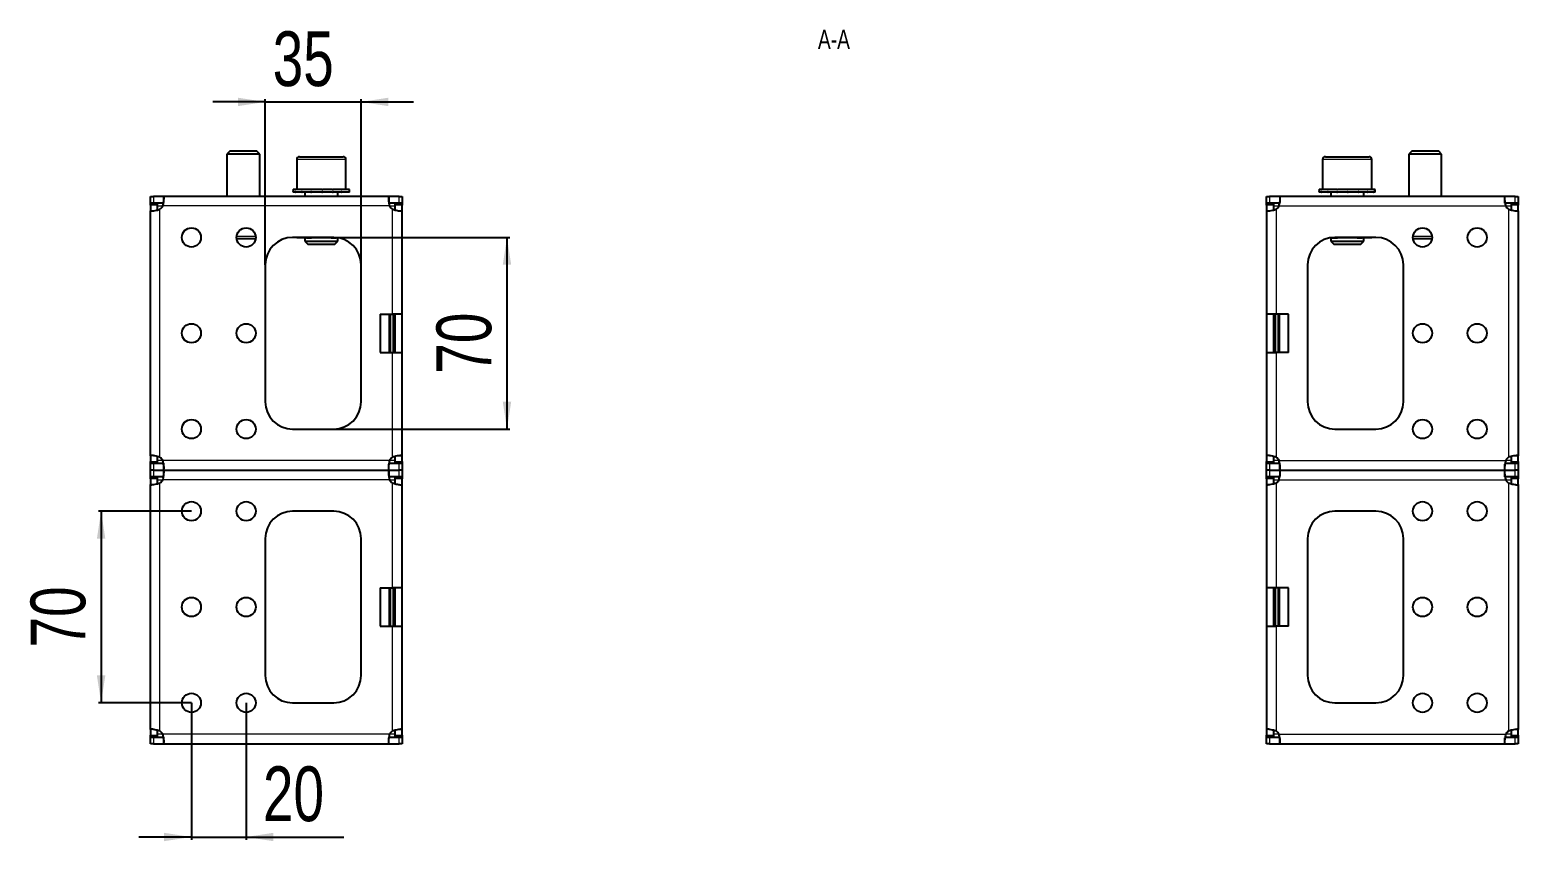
# Model space of a CAD drawing. Header units: millimetres. Extents: x 0 to 1799, y -257 to 596.
# Drawn here: x 1255 to 1799, y 254 to 550 of the extents above; entities that cross this region are included whole.
import ezdxf

# ---------------------------------------------------------------- set-up
doc = ezdxf.new("R2010")
doc.units = ezdxf.units.MM
doc.layers.add('FORMAT', color=7, linetype='Continuous')
doc.styles.add('SLDTEXTSTYLE0', font='TXT', dxfattribs={"width": 0.75})
doc.dimstyles.new('SLDDIMSTYLE0', dxfattribs={"dimtxt": 20, "dimasz": 10, "dimexe": 0, "dimexo": 0.0625, "dimgap": 5, "dimtad": 2, "dimdec": 1, "dimrnd": 1e-09, "dimzin": 12, "dimdsep": 46, "dimtxsty": 'SLDTEXTSTYLE0', "dimsah": 1, "dimcen": 0.09, "dimadec": 0, "dimazin": 3, "dimtfac": 1, "dimtofl": 0, "dimtmove": 0, "dimatfit": 3, "dimfxl": 0, "dimfrac": 2, "dimtolj": 1, "dimtzin": 12, "dimarcsym": 0})
doc.dimstyles.new('SLDDIMSTYLE1', dxfattribs={"dimtxt": 20, "dimasz": 10, "dimexe": 0, "dimexo": 0.0625, "dimgap": 5, "dimtad": 2, "dimdec": 1, "dimrnd": 1e-09, "dimzin": 12, "dimdsep": 46, "dimtxsty": 'SLDTEXTSTYLE0', "dimsah": 1, "dimcen": 0.09, "dimadec": 0, "dimazin": 3, "dimtfac": 1, "dimtmove": 0, "dimatfit": 0, "dimfxl": 0, "dimfrac": 2, "dimtolj": 1, "dimtzin": 12, "dimarcsym": 0})

# ---------------------------------------------------------------- blocks, each defined once
blk = doc.blocks.new('_D_7')
at = {"layer": 'FORMAT'}
for p, q in [((1365.96, 474.39), (1430.3, 474.39)), ((1429.3, 474.39), (1429.3, 404.39)), ((1365.96, 404.39), (1430.3, 404.39))]:
    blk.add_line(p, q, dxfattribs=at)
for points in [[(1429.3, 474.39), (1427.76, 464.39), (1430.84, 464.39)], [(1429.3, 404.39), (1430.84, 414.39), (1427.76, 414.39)]]:
    blk.add_solid(points, dxfattribs=at)
at = {"layer": 'FORMAT', "insert": (1403.52, 424.61), "char_height": 20, "attachment_point": 1, "rotation": 90, "style": 'SLDTEXTSTYLE0'}
blk.add_mtext('70', dxfattribs=at)
blk = doc.blocks.new('_D_8')
at = {"layer": 'FORMAT'}
for p, q in [((1340.95, 523.89), (1321.72, 523.89)), ((1340.95, 464.4), (1340.95, 524.89)), ((1340.95, 523.89), (1375.95, 523.89)), ((1375.95, 464.4), (1375.95, 524.89)), ((1375.95, 523.89), (1395.18, 523.89))]:
    blk.add_line(p, q, dxfattribs=at)
for points in [[(1340.95, 523.89), (1330.95, 525.43), (1330.95, 522.35)], [(1375.95, 523.89), (1385.95, 522.35), (1385.95, 525.43)]]:
    blk.add_solid(points, dxfattribs=at)
at = {"layer": 'FORMAT', "insert": (1343.67, 549.67), "char_height": 20, "attachment_point": 1, "style": 'SLDTEXTSTYLE0'}
blk.add_mtext('35', dxfattribs=at)
blk = doc.blocks.new('_D_9')
at = {"layer": 'FORMAT'}
for p, q in [((1313.95, 304.38), (1313.95, 254.38)), ((1333.95, 304.38), (1333.95, 254.38)), ((1313.95, 255.38), (1294.72, 255.38)), ((1313.95, 255.38), (1333.95, 255.38)), ((1333.95, 255.38), (1369.66, 255.38))]:
    blk.add_line(p, q, dxfattribs=at)
for points in [[(1313.95, 255.38), (1303.95, 256.92), (1303.95, 253.85)], [(1333.95, 255.38), (1343.95, 253.85), (1343.95, 256.92)]]:
    blk.add_solid(points, dxfattribs=at)
at = {"layer": 'FORMAT', "insert": (1340.11, 281.17), "char_height": 20, "attachment_point": 1, "style": 'SLDTEXTSTYLE0'}
blk.add_mtext('20', dxfattribs=at)
blk = doc.blocks.new('_D_10')
at = {"layer": 'FORMAT'}
for p, q in [((1313.94, 374.39), (1279.94, 374.39)), ((1280.94, 374.39), (1280.94, 304.39)), ((1313.94, 304.39), (1279.94, 304.39))]:
    blk.add_line(p, q, dxfattribs=at)
for points in [[(1280.94, 374.39), (1279.4, 364.39), (1282.48, 364.39)], [(1280.94, 304.39), (1282.48, 314.39), (1279.4, 314.39)]]:
    blk.add_solid(points, dxfattribs=at)
at = {"layer": 'FORMAT', "insert": (1255.16, 324.61), "char_height": 20, "attachment_point": 1, "rotation": 90, "style": 'SLDTEXTSTYLE0'}
blk.add_mtext('70', dxfattribs=at)

msp = doc.modelspace()

# ---------------------------------------------------------------- linework, layer by layer
at = {"color": 7, "linetype": 'Continuous', "lineweight": 25}
for p, q in [((1328.02, 505.89), (1326.95, 504.82)), ((1326.95, 504.82), (1326.95, 489.39)), ((1338.95, 504.82), (1326.95, 504.82)), ((1337.87, 505.89), (1328.02, 505.89)), ((1338.95, 504.82), (1337.87, 505.89)), ((1338.95, 489.39), (1338.95, 504.82)), ((1352.45, 502.89), (1352.45, 491.89)), ((1353.45, 503.89), (1361.26, 503.89)), ((1361.26, 503.89), (1369.45, 503.89)), ((1370.45, 491.89), (1370.45, 502.89)), ((1727.45, 502.89), (1727.45, 491.89)), ((1728.45, 503.89), (1735.98, 503.89)), ((1735.98, 503.89), (1744.45, 503.89)), ((1745.45, 491.89), (1745.45, 502.89)), ((1760.02, 505.89), (1758.95, 504.82)), ((1758.95, 504.82), (1758.95, 489.39)), ((1770.95, 504.82), (1758.95, 504.82)), ((1769.87, 505.89), (1760.02, 505.89)), ((1770.95, 504.82), (1769.87, 505.89)), ((1770.95, 489.39), (1770.95, 504.82)), ((1351.2, 491.89), (1351.2, 490.89)), ((1351.2, 491.89), (1351.2, 491.64)), ((1352.03, 491.89), (1351.2, 491.89)), ((1351.2, 491.89), (1351.2, 491.89)), ((1351.2, 490.89), (1351.2, 491.14)), ((1352.03, 490.89), (1351.2, 490.89)), ((1351.2, 490.89), (1351.2, 490.89)), ((1352.03, 491.89), (1352.14, 491.89)), ((1352.03, 490.89), (1352.14, 490.89)), ((1352.14, 491.89), (1352.14, 491.64)), ((1354.3, 491.89), (1352.14, 491.89)), ((1352.14, 490.89), (1352.14, 491.14)), ((1354.3, 490.89), (1352.14, 490.89)), ((1354.3, 491.89), (1354.48, 491.89)), ((1354.3, 490.89), (1354.48, 490.89)), ((1354.48, 491.89), (1354.48, 491.64)), ((1357.66, 491.89), (1354.48, 491.89)), ((1354.48, 490.89), (1354.48, 491.14)), ((1357.66, 490.89), (1354.48, 490.89)), ((1355.45, 490.89), (1355.45, 489.39)), ((1357.66, 491.89), (1357.89, 491.89)), ((1357.66, 490.89), (1357.89, 490.89)), ((1357.89, 491.89), (1357.89, 491.64)), ((1361.59, 491.89), (1357.89, 491.89)), ((1357.89, 490.89), (1357.89, 491.14)), ((1361.59, 490.89), (1357.89, 490.89)), ((1361.59, 491.89), (1361.67, 491.89)), ((1361.59, 490.89), (1361.75, 490.89)), ((1361.75, 490.89), (1361.84, 490.89)), ((1361.79, 491.89), (1361.84, 491.89)), ((1361.84, 491.89), (1361.84, 491.64)), ((1365.5, 491.89), (1361.84, 491.89)), ((1361.84, 490.89), (1361.84, 491.14)), ((1365.5, 490.89), (1361.84, 490.89)), ((1365.5, 491.89), (1365.73, 491.89)), ((1365.5, 490.89), (1365.73, 490.89)), ((1365.73, 491.89), (1365.73, 491.64)), ((1368.8, 491.89), (1365.73, 491.89)), ((1365.73, 490.89), (1365.73, 491.14)), ((1368.8, 490.89), (1365.73, 490.89)), ((1367.45, 489.39), (1367.45, 490.89)), ((1368.8, 491.89), (1368.97, 491.89)), ((1368.8, 490.89), (1368.97, 490.89)), ((1368.97, 491.89), (1368.97, 491.64)), ((1370.97, 491.89), (1368.97, 491.89)), ((1368.97, 490.89), (1368.97, 491.14)), ((1370.97, 490.89), (1368.97, 490.89)), ((1370.97, 491.89), (1371.06, 491.89)), ((1370.97, 490.89), (1371.06, 490.89)), ((1371.06, 491.89), (1371.06, 491.64)), ((1371.7, 491.89), (1371.06, 491.89)), ((1371.06, 490.89), (1371.06, 491.14)), ((1371.7, 490.89), (1371.06, 490.89)), ((1371.7, 490.89), (1371.7, 491.89)), ((1726.2, 491.89), (1726.2, 490.89)), ((1726.2, 491.89), (1726.2, 491.64)), ((1727.03, 491.89), (1726.2, 491.89)), ((1726.2, 491.89), (1726.2, 491.89)), ((1726.2, 490.89), (1726.2, 491.14)), ((1727.03, 490.89), (1726.2, 490.89)), ((1726.2, 490.89), (1726.2, 490.89)), ((1727.03, 491.89), (1727.13, 491.89)), ((1727.03, 490.89), (1727.13, 490.89)), ((1727.13, 491.89), (1727.13, 491.64)), ((1729.3, 491.89), (1727.13, 491.89)), ((1727.13, 490.89), (1727.13, 491.14)), ((1729.3, 490.89), (1727.13, 490.89)), ((1729.3, 491.89), (1729.48, 491.89)), ((1729.3, 490.89), (1729.48, 490.89)), ((1729.48, 491.89), (1729.48, 491.64)), ((1732.65, 491.89), (1729.48, 491.89)), ((1729.48, 490.89), (1729.48, 491.14)), ((1732.65, 490.89), (1729.48, 490.89)), ((1730.45, 490.89), (1730.45, 489.39)), ((1732.65, 491.89), (1732.89, 491.89)), ((1732.65, 490.89), (1732.89, 490.89)), ((1732.89, 491.89), (1732.89, 491.64)), ((1736.59, 491.89), (1732.89, 491.89)), ((1732.89, 490.89), (1732.89, 491.14)), ((1736.59, 490.89), (1732.89, 490.89)), ((1736.59, 491.89), (1736.66, 491.89)), ((1736.59, 490.89), (1736.74, 490.89)), ((1736.74, 490.89), (1736.84, 490.89)), ((1736.79, 491.89), (1736.84, 491.89)), ((1736.84, 491.89), (1736.84, 491.64)), ((1740.5, 491.89), (1736.84, 491.89)), ((1736.84, 490.89), (1736.84, 491.14)), ((1740.5, 490.89), (1736.84, 490.89)), ((1740.5, 491.89), (1740.73, 491.89)), ((1740.5, 490.89), (1740.73, 490.89)), ((1740.73, 491.89), (1740.73, 491.64)), ((1743.79, 491.89), (1740.73, 491.89)), ((1740.73, 490.89), (1740.73, 491.14)), ((1743.79, 490.89), (1740.73, 490.89)), ((1742.45, 489.39), (1742.45, 490.89)), ((1743.79, 491.89), (1743.97, 491.89)), ((1743.79, 490.89), (1743.97, 490.89)), ((1743.97, 491.89), (1743.97, 491.64)), ((1745.97, 491.89), (1743.97, 491.89)), ((1743.97, 490.89), (1743.97, 491.14)), ((1745.97, 490.89), (1743.97, 490.89)), ((1745.97, 491.89), (1746.06, 491.89)), ((1745.97, 490.89), (1746.06, 490.89)), ((1746.06, 491.89), (1746.06, 491.64)), ((1746.7, 491.89), (1746.06, 491.89)), ((1746.06, 490.89), (1746.06, 491.14)), ((1746.7, 490.89), (1746.06, 490.89)), ((1746.7, 490.89), (1746.7, 491.89)), ((1298.95, 486.89), (1298.95, 489.39)), ((1298.95, 489.39), (1300.06, 489.39)), ((1300.06, 486.89), (1298.95, 486.89)), ((1298.95, 486.89), (1298.95, 486.79)), ((1298.95, 486.79), (1301.45, 486.79)), ((1298.95, 486.18), (1298.95, 486.79)), ((1298.95, 486.18), (1298.95, 484.12)), ((1303.78, 489.39), (1300.06, 489.39)), ((1303.78, 486.89), (1300.06, 486.89)), ((1301.45, 486.79), (1301.45, 486.18)), ((1301.45, 486.18), (1301.45, 484.36)), ((1386.11, 489.39), (1303.78, 489.39)), ((1303.78, 489.39), (1303.78, 487.18)), ((1386.11, 489.39), (1386.11, 486.89)), ((1389.84, 489.39), (1386.11, 489.39)), ((1389.84, 486.89), (1386.11, 486.89)), ((1388.45, 486.79), (1390.95, 486.79)), ((1388.45, 486.18), (1388.45, 486.79)), ((1388.45, 484.34), (1388.45, 486.18)), ((1389.84, 489.39), (1390.95, 489.39)), ((1390.95, 486.89), (1389.84, 486.89)), ((1390.95, 489.39), (1390.95, 486.89)), ((1390.95, 486.79), (1390.95, 486.89)), ((1390.95, 486.79), (1390.95, 486.18)), ((1390.95, 484.12), (1390.95, 486.18)), ((1706.95, 486.89), (1706.95, 489.39)), ((1706.95, 489.39), (1708.06, 489.39)), ((1708.06, 486.89), (1706.95, 486.89)), ((1706.95, 486.89), (1706.95, 486.79)), ((1706.95, 486.79), (1709.45, 486.79)), ((1706.95, 486.18), (1706.95, 486.79)), ((1706.95, 486.18), (1706.95, 484.12)), ((1711.78, 489.39), (1708.06, 489.39)), ((1711.78, 486.89), (1708.06, 486.89)), ((1709.45, 486.79), (1709.45, 486.18)), ((1709.45, 486.18), (1709.45, 484.36)), ((1794.11, 489.39), (1711.78, 489.39)), ((1711.78, 489.39), (1711.78, 487.18)), ((1794.11, 486.89), (1794.11, 489.39)), ((1797.84, 489.39), (1794.11, 489.39)), ((1797.84, 486.89), (1794.11, 486.89)), ((1796.45, 486.79), (1798.95, 486.79)), ((1796.45, 486.18), (1796.45, 486.79)), ((1796.45, 484.34), (1796.45, 486.18)), ((1797.84, 489.39), (1798.95, 489.39)), ((1798.95, 486.89), (1797.84, 486.89)), ((1798.95, 489.39), (1798.95, 486.89)), ((1798.95, 486.79), (1798.95, 486.89)), ((1798.95, 486.79), (1798.95, 486.18)), ((1798.95, 484.12), (1798.95, 486.18)), ((1298.95, 394.67), (1298.95, 484.12)), ((1298.95, 484.12), (1300.04, 484.12)), ((1390.95, 446.39), (1390.95, 484.12)), ((1706.95, 484.12), (1708.04, 484.12)), ((1706.95, 484.12), (1706.95, 446.39)), ((1798.95, 484.12), (1798.95, 394.67)), ((1337.41, 473.89), (1330.48, 473.89)), ((1365.95, 474.39), (1350.95, 474.39)), ((1352.62, 474.29), (1352.6, 474.29)), ((1352.62, 474.29), (1352.62, 474.29)), ((1352.72, 474.29), (1352.62, 474.29)), ((1352.72, 474.39), (1352.72, 474.29)), ((1355.97, 474.29), (1352.72, 474.29)), ((1355.45, 474.29), (1355.45, 472.97)), ((1355.97, 474.29), (1357.87, 474.29)), ((1358.42, 474.29), (1357.87, 474.29)), ((1364.47, 474.29), (1358.42, 474.29)), ((1365.02, 474.29), (1364.47, 474.29)), ((1365.02, 474.29), (1366.92, 474.29)), ((1367.36, 474.29), (1366.92, 474.29)), ((1367.45, 472.97), (1367.45, 474.28)), ((1730.45, 474.28), (1730.45, 472.97)), ((1730.97, 474.29), (1730.54, 474.29)), ((1730.97, 474.29), (1732.87, 474.29)), ((1746.95, 474.39), (1731.95, 474.39)), ((1733.42, 474.29), (1732.87, 474.29)), ((1739.47, 474.29), (1733.42, 474.29)), ((1740.02, 474.29), (1739.47, 474.29)), ((1740.02, 474.29), (1741.92, 474.29)), ((1745.18, 474.29), (1741.92, 474.29)), ((1742.45, 472.97), (1742.45, 474.29)), ((1745.18, 474.29), (1745.18, 474.39)), ((1745.28, 474.29), (1745.18, 474.29)), ((1745.3, 474.29), (1745.28, 474.29)), ((1745.28, 474.29), (1745.28, 474.29)), ((1767.41, 473.89), (1760.48, 473.89)), ((1355.45, 472.97), (1356.52, 471.89)), ((1355.45, 472.97), (1361.31, 472.97)), ((1356.52, 471.89), (1361.33, 471.89)), ((1361.31, 472.97), (1367.45, 472.97)), ((1361.33, 471.89), (1366.37, 471.89)), ((1366.37, 471.89), (1367.45, 472.97)), ((1730.45, 472.97), (1731.52, 471.89)), ((1730.45, 472.97), (1736.09, 472.97)), ((1731.52, 471.89), (1736.16, 471.89)), ((1736.09, 472.97), (1742.45, 472.97)), ((1736.16, 471.89), (1741.37, 471.89)), ((1741.37, 471.89), (1742.45, 472.97)), ((1340.95, 464.39), (1340.95, 414.39)), ((1375.95, 414.39), (1375.95, 464.39)), ((1721.95, 464.39), (1721.95, 414.39)), ((1756.95, 414.39), (1756.95, 464.39)), ((1382.95, 446.39), (1387.45, 446.39)), ((1382.95, 446.39), (1382.95, 432.39)), ((1390.95, 446.39), (1387.45, 446.39)), ((1388.45, 432.39), (1388.45, 446.39)), ((1390.95, 432.39), (1390.95, 446.39)), ((1710.45, 446.39), (1706.95, 446.39)), ((1706.95, 446.39), (1706.95, 432.39)), ((1709.45, 446.39), (1709.45, 432.39)), ((1714.95, 446.39), (1710.45, 446.39)), ((1714.95, 432.39), (1714.95, 446.39)), ((1382.95, 432.39), (1387.45, 432.39)), ((1387.45, 432.39), (1390.95, 432.39)), ((1390.95, 394.67), (1390.95, 432.39)), ((1706.95, 432.39), (1710.45, 432.39)), ((1706.95, 432.39), (1706.95, 394.67)), ((1714.95, 432.39), (1710.45, 432.39)), ((1350.95, 404.39), (1365.95, 404.39)), ((1731.95, 404.39), (1746.95, 404.39)), ((1298.95, 394.67), (1298.95, 392.6)), ((1298.95, 391.99), (1298.95, 392.6)), ((1301.45, 391.99), (1298.95, 391.99)), ((1298.95, 391.99), (1298.95, 391.89)), ((1298.95, 389.39), (1298.95, 391.89)), ((1298.95, 391.89), (1300.06, 391.89)), ((1300.06, 391.89), (1303.78, 391.89)), ((1301.45, 394.44), (1301.45, 392.6)), ((1301.45, 392.6), (1301.45, 391.99)), ((1303.78, 391.89), (1303.78, 389.39)), ((1386.11, 391.89), (1389.84, 391.89)), ((1388.45, 392.6), (1388.45, 394.42)), ((1388.45, 391.99), (1388.45, 392.6)), ((1390.95, 391.99), (1388.45, 391.99)), ((1389.84, 391.89), (1390.95, 391.89)), ((1390.95, 394.67), (1389.85, 394.67)), ((1390.95, 392.6), (1390.95, 394.67)), ((1390.95, 392.6), (1390.95, 391.99)), ((1390.95, 391.89), (1390.95, 391.99)), ((1390.95, 391.89), (1390.95, 389.39)), ((1706.95, 394.67), (1706.95, 392.6)), ((1706.95, 391.99), (1706.95, 392.6)), ((1709.45, 391.99), (1706.95, 391.99)), ((1706.95, 391.99), (1706.95, 391.89)), ((1706.95, 389.39), (1706.95, 391.89)), ((1706.95, 391.89), (1708.06, 391.89)), ((1708.06, 391.89), (1711.78, 391.89)), ((1709.45, 394.44), (1709.45, 392.6)), ((1709.45, 392.6), (1709.45, 391.99)), ((1711.78, 389.39), (1711.78, 391.89)), ((1794.11, 391.89), (1797.84, 391.89)), ((1796.45, 392.6), (1796.45, 394.42)), ((1796.45, 391.99), (1796.45, 392.6)), ((1798.95, 391.99), (1796.45, 391.99)), ((1797.84, 391.89), (1798.95, 391.89)), ((1798.95, 394.67), (1797.85, 394.67)), ((1798.95, 392.6), (1798.95, 394.67)), ((1798.95, 392.6), (1798.95, 391.99)), ((1798.95, 391.89), (1798.95, 391.99)), ((1798.95, 391.89), (1798.95, 389.39)), ((1300.06, 389.39), (1298.95, 389.39)), ((1298.95, 386.89), (1298.95, 389.39)), ((1300.06, 386.89), (1298.95, 386.89)), ((1298.95, 386.89), (1298.95, 386.79)), ((1298.95, 386.79), (1301.45, 386.79)), ((1298.95, 386.18), (1298.95, 386.79)), ((1300.06, 389.39), (1303.78, 389.39)), ((1303.78, 386.89), (1300.06, 386.89)), ((1301.45, 386.79), (1301.45, 386.18)), ((1303.78, 389.39), (1386.11, 389.39)), ((1303.78, 389.39), (1303.78, 387.18)), ((1386.11, 389.39), (1386.11, 391.61)), ((1386.11, 389.39), (1389.84, 389.39)), ((1386.11, 389.39), (1386.11, 386.89)), ((1389.84, 386.89), (1386.11, 386.89)), ((1388.45, 386.79), (1390.95, 386.79)), ((1388.45, 386.18), (1388.45, 386.79)), ((1390.95, 389.39), (1389.84, 389.39)), ((1390.95, 386.89), (1389.84, 386.89)), ((1390.95, 389.39), (1390.95, 386.89)), ((1390.95, 386.79), (1390.95, 386.89)), ((1390.95, 386.79), (1390.95, 386.18)), ((1708.06, 389.39), (1706.95, 389.39)), ((1706.95, 386.89), (1706.95, 389.39)), ((1708.06, 386.89), (1706.95, 386.89)), ((1706.95, 386.89), (1706.95, 386.79)), ((1706.95, 386.79), (1709.45, 386.79)), ((1706.95, 386.18), (1706.95, 386.79)), ((1708.06, 389.39), (1711.78, 389.39)), ((1711.78, 386.89), (1708.06, 386.89)), ((1709.45, 386.79), (1709.45, 386.18)), ((1711.78, 389.39), (1794.11, 389.39)), ((1711.78, 389.39), (1711.78, 387.18)), ((1794.11, 389.39), (1794.11, 391.61)), ((1794.11, 389.39), (1797.84, 389.39)), ((1794.11, 386.89), (1794.11, 389.39)), ((1797.84, 386.89), (1794.11, 386.89)), ((1796.45, 386.79), (1798.95, 386.79)), ((1796.45, 386.18), (1796.45, 386.79)), ((1798.95, 389.39), (1797.84, 389.39)), ((1798.95, 386.89), (1797.84, 386.89)), ((1798.95, 389.39), (1798.95, 386.89)), ((1798.95, 386.79), (1798.95, 386.89)), ((1798.95, 386.79), (1798.95, 386.18)), ((1298.95, 386.18), (1298.95, 384.12)), ((1298.95, 294.67), (1298.95, 384.12)), ((1298.95, 384.12), (1300.04, 384.12)), ((1301.45, 386.18), (1301.45, 384.36)), ((1388.45, 384.34), (1388.45, 386.18)), ((1390.95, 384.12), (1390.95, 386.18)), ((1390.95, 346.39), (1390.95, 384.12)), ((1706.95, 386.18), (1706.95, 384.12)), ((1706.95, 384.12), (1708.04, 384.12)), ((1706.95, 384.12), (1706.95, 346.39)), ((1709.45, 386.18), (1709.45, 384.36)), ((1796.45, 384.34), (1796.45, 386.18)), ((1798.95, 384.12), (1798.95, 386.18)), ((1798.95, 384.12), (1798.95, 294.67)), ((1365.95, 374.39), (1350.95, 374.39)), ((1746.95, 374.39), (1731.95, 374.39)), ((1340.95, 364.39), (1340.95, 314.39)), ((1375.95, 314.39), (1375.95, 364.39)), ((1721.95, 364.39), (1721.95, 314.39)), ((1756.95, 314.39), (1756.95, 364.39)), ((1382.95, 346.39), (1387.45, 346.39)), ((1382.95, 346.39), (1382.95, 332.39)), ((1390.95, 346.39), (1387.45, 346.39)), ((1388.45, 332.39), (1388.45, 346.39)), ((1390.95, 332.39), (1390.95, 346.39)), ((1710.45, 346.39), (1706.95, 346.39)), ((1706.95, 346.39), (1706.95, 332.39)), ((1709.45, 346.39), (1709.45, 332.39)), ((1714.95, 346.39), (1710.45, 346.39)), ((1714.95, 332.39), (1714.95, 346.39)), ((1382.95, 332.39), (1387.45, 332.39)), ((1387.45, 332.39), (1390.95, 332.39)), ((1390.95, 294.67), (1390.95, 332.39)), ((1706.95, 332.39), (1710.45, 332.39)), ((1706.95, 332.39), (1706.95, 294.67)), ((1714.95, 332.39), (1710.45, 332.39)), ((1350.95, 304.39), (1365.95, 304.39)), ((1731.95, 304.39), (1746.95, 304.39)), ((1298.95, 294.67), (1298.95, 292.6)), ((1301.45, 294.44), (1301.45, 292.6)), ((1388.45, 292.6), (1388.45, 294.42)), ((1390.95, 294.67), (1389.85, 294.67)), ((1390.95, 292.6), (1390.95, 294.67)), ((1706.95, 294.67), (1706.95, 292.6)), ((1709.45, 294.44), (1709.45, 292.6)), ((1796.45, 292.6), (1796.45, 294.42)), ((1798.95, 294.67), (1797.85, 294.67)), ((1798.95, 292.6), (1798.95, 294.67)), ((1298.95, 291.99), (1298.95, 292.6)), ((1301.45, 291.99), (1298.95, 291.99)), ((1298.95, 291.99), (1298.95, 291.89)), ((1298.95, 289.39), (1298.95, 291.89)), ((1298.95, 291.89), (1300.06, 291.89)), ((1300.06, 289.39), (1298.95, 289.39)), ((1300.06, 291.89), (1303.78, 291.89)), ((1300.06, 289.39), (1303.78, 289.39)), ((1301.45, 292.6), (1301.45, 291.99)), ((1303.78, 291.89), (1303.78, 289.39)), ((1303.78, 289.39), (1386.11, 289.39)), ((1386.11, 291.89), (1389.84, 291.89)), ((1386.11, 289.39), (1386.11, 291.61)), ((1386.11, 289.39), (1389.84, 289.39)), ((1388.45, 291.99), (1388.45, 292.6)), ((1390.95, 291.99), (1388.45, 291.99)), ((1389.84, 291.89), (1390.95, 291.89)), ((1390.95, 289.39), (1389.84, 289.39)), ((1390.95, 292.6), (1390.95, 291.99)), ((1390.95, 291.89), (1390.95, 291.99)), ((1390.95, 291.89), (1390.95, 289.39)), ((1706.95, 291.99), (1706.95, 292.6)), ((1709.45, 291.99), (1706.95, 291.99)), ((1706.95, 291.99), (1706.95, 291.89)), ((1706.95, 289.39), (1706.95, 291.89)), ((1706.95, 291.89), (1708.06, 291.89)), ((1708.06, 289.39), (1706.95, 289.39)), ((1708.06, 291.89), (1711.78, 291.89)), ((1708.06, 289.39), (1711.78, 289.39)), ((1709.45, 292.6), (1709.45, 291.99)), ((1711.78, 289.39), (1711.78, 291.89)), ((1711.78, 289.39), (1794.11, 289.39)), ((1794.11, 291.89), (1797.84, 291.89)), ((1794.11, 289.39), (1794.11, 291.61)), ((1794.11, 289.39), (1797.84, 289.39)), ((1796.45, 291.99), (1796.45, 292.6)), ((1798.95, 291.99), (1796.45, 291.99)), ((1797.84, 291.89), (1798.95, 291.89)), ((1798.95, 289.39), (1797.84, 289.39)), ((1798.95, 292.6), (1798.95, 291.99)), ((1798.95, 291.89), (1798.95, 291.99)), ((1798.95, 291.89), (1798.95, 289.39))]:
    msp.add_line(p, q, dxfattribs=at)
at = {"color": 8, "linetype": 'Continuous', "lineweight": 18}
for p, q in [((1361.24, 502.89), (1352.45, 502.89)), ((1370.45, 502.89), (1361.24, 502.89)), ((1735.92, 502.89), (1727.45, 502.89)), ((1745.45, 502.89), (1735.92, 502.89)), ((1301.45, 486.18), (1298.95, 486.18)), ((1300.06, 489.39), (1300.06, 486.89)), ((1301.45, 485.89), (1303.53, 485.89)), ((1302.45, 394.11), (1302.45, 484.67)), ((1386.36, 485.89), (1303.53, 485.89)), ((1386.36, 485.89), (1388.45, 485.89)), ((1387.45, 446.39), (1387.45, 484.67)), ((1390.95, 486.18), (1388.45, 486.18)), ((1389.84, 486.89), (1389.84, 489.39)), ((1709.45, 486.18), (1706.95, 486.18)), ((1708.06, 489.39), (1708.06, 486.89)), ((1709.45, 485.89), (1711.53, 485.89)), ((1710.45, 484.67), (1710.45, 446.39)), ((1711.53, 485.89), (1794.36, 485.89)), ((1794.36, 485.89), (1796.45, 485.89)), ((1795.45, 484.67), (1795.45, 394.11)), ((1798.95, 486.18), (1796.45, 486.18)), ((1797.84, 486.89), (1797.84, 489.39)), ((1330.48, 474.89), (1337.41, 474.89)), ((1357.87, 474.39), (1357.87, 474.29)), ((1358.42, 474.39), (1358.42, 474.29)), ((1364.47, 474.39), (1364.47, 474.29)), ((1365.02, 474.39), (1365.02, 474.29)), ((1732.87, 474.39), (1732.87, 474.29)), ((1733.42, 474.39), (1733.42, 474.29)), ((1739.47, 474.39), (1739.47, 474.29)), ((1740.02, 474.39), (1740.02, 474.29)), ((1760.48, 474.89), (1767.41, 474.89)), ((1386.25, 432.39), (1386.25, 446.39)), ((1386.45, 446.39), (1386.45, 432.39)), ((1386.56, 432.39), (1386.56, 446.39)), ((1386.76, 446.39), (1386.76, 432.39)), ((1387.64, 432.39), (1387.64, 446.39)), ((1387.84, 446.39), (1387.84, 432.39)), ((1387.94, 432.39), (1387.94, 446.39)), ((1388.14, 446.39), (1388.14, 432.39)), ((1709.75, 432.39), (1709.75, 446.39)), ((1709.95, 446.39), (1709.95, 432.39)), ((1710.06, 432.39), (1710.06, 446.39)), ((1710.26, 446.39), (1710.26, 432.39)), ((1711.14, 432.39), (1711.14, 446.39)), ((1711.34, 446.39), (1711.34, 432.39)), ((1711.44, 432.39), (1711.44, 446.39)), ((1711.64, 446.39), (1711.64, 432.39)), ((1387.45, 394.11), (1387.45, 432.39)), ((1710.45, 432.39), (1710.45, 394.11)), ((1298.95, 392.6), (1301.45, 392.6)), ((1300.06, 391.89), (1300.06, 389.39)), ((1303.53, 392.89), (1301.45, 392.89)), ((1386.36, 392.89), (1303.53, 392.89)), ((1388.45, 392.89), (1386.36, 392.89)), ((1388.45, 392.6), (1390.95, 392.6)), ((1389.84, 389.39), (1389.84, 391.89)), ((1706.95, 392.6), (1709.45, 392.6)), ((1708.06, 391.89), (1708.06, 389.39)), ((1711.53, 392.89), (1709.45, 392.89)), ((1711.53, 392.89), (1794.36, 392.89)), ((1796.45, 392.89), (1794.36, 392.89)), ((1796.45, 392.6), (1798.95, 392.6)), ((1797.84, 389.39), (1797.84, 391.89)), ((1300.06, 389.39), (1300.06, 386.89)), ((1389.84, 386.89), (1389.84, 389.39)), ((1708.06, 389.39), (1708.06, 386.89)), ((1797.84, 386.89), (1797.84, 389.39)), ((1301.45, 386.18), (1298.95, 386.18)), ((1301.45, 385.89), (1303.53, 385.89)), ((1302.45, 294.11), (1302.45, 384.67)), ((1386.36, 385.89), (1303.53, 385.89)), ((1386.36, 385.89), (1388.45, 385.89)), ((1387.45, 346.39), (1387.45, 384.67)), ((1390.95, 386.18), (1388.45, 386.18)), ((1709.45, 386.18), (1706.95, 386.18)), ((1709.45, 385.89), (1711.53, 385.89)), ((1710.45, 384.67), (1710.45, 346.39)), ((1711.53, 385.89), (1794.36, 385.89)), ((1794.36, 385.89), (1796.45, 385.89)), ((1795.45, 384.67), (1795.45, 294.11)), ((1798.95, 386.18), (1796.45, 386.18)), ((1386.25, 332.39), (1386.25, 346.39)), ((1386.45, 346.39), (1386.45, 332.39)), ((1386.56, 332.39), (1386.56, 346.39)), ((1386.76, 346.39), (1386.76, 332.39)), ((1387.64, 332.39), (1387.64, 346.39)), ((1387.84, 346.39), (1387.84, 332.39)), ((1387.94, 332.39), (1387.94, 346.39)), ((1388.14, 346.39), (1388.14, 332.39)), ((1709.75, 332.39), (1709.75, 346.39)), ((1709.95, 346.39), (1709.95, 332.39)), ((1710.06, 332.39), (1710.06, 346.39)), ((1710.26, 346.39), (1710.26, 332.39)), ((1711.14, 332.39), (1711.14, 346.39)), ((1711.34, 346.39), (1711.34, 332.39)), ((1711.44, 332.39), (1711.44, 346.39)), ((1711.64, 346.39), (1711.64, 332.39)), ((1387.45, 294.11), (1387.45, 332.39)), ((1710.45, 332.39), (1710.45, 294.11)), ((1298.95, 292.6), (1301.45, 292.6)), ((1300.06, 291.89), (1300.06, 289.39)), ((1303.53, 292.89), (1301.45, 292.89)), ((1386.36, 292.89), (1303.53, 292.89)), ((1388.45, 292.89), (1386.36, 292.89)), ((1388.45, 292.6), (1390.95, 292.6)), ((1389.84, 289.39), (1389.84, 291.89)), ((1706.95, 292.6), (1709.45, 292.6)), ((1708.06, 291.89), (1708.06, 289.39)), ((1711.53, 292.89), (1709.45, 292.89)), ((1711.53, 292.89), (1794.36, 292.89)), ((1796.45, 292.89), (1794.36, 292.89)), ((1796.45, 292.6), (1798.95, 292.6)), ((1797.84, 289.39), (1797.84, 291.89))]:
    msp.add_line(p, q, dxfattribs=at)
at = {"color": 7, "linetype": 'Continuous', "lineweight": 25}
for centre in [(1313.95, 474.39), (1333.95, 474.39), (1763.95, 474.39), (1783.95, 474.39), (1313.95, 439.39), (1333.95, 439.39), (1763.95, 439.39), (1783.95, 439.39), (1313.95, 404.39), (1333.95, 404.39), (1763.95, 404.39), (1783.95, 404.39), (1313.95, 374.39), (1333.95, 374.39), (1763.95, 374.39), (1783.95, 374.39), (1313.95, 339.39), (1333.95, 339.39), (1763.95, 339.39), (1783.95, 339.39), (1313.95, 304.39), (1333.95, 304.39), (1763.95, 304.39), (1783.95, 304.39)]:
    msp.add_circle(centre, 3.5, dxfattribs=at)
for centre, radius, start, end in [((1353.45, 502.89), 1, 90, 180), ((1369.45, 502.89), 1, 0, 90), ((1728.45, 502.89), 1, 90, 180), ((1744.45, 502.89), 1, 0, 90), ((1300.45, 487.54), 3.5, 304.8499, 331.8729), ((1389.45, 487.54), 3.5, 208.1271, 235.1501), ((1708.45, 487.54), 3.5, 304.8499, 331.8729), ((1797.45, 487.54), 3.5, 208.1271, 235.1501), ((1350.95, 464.39), 10, 90, 180), ((1365.95, 464.39), 10, 360, 90), ((1731.95, 464.39), 10, 90, 180), ((1746.95, 464.39), 10, 0, 90), ((1350.95, 414.39), 10, 180, 270), ((1365.95, 414.39), 10, 270, 0), ((1731.95, 414.39), 10, 180, 270), ((1746.95, 414.39), 10, 270, 0), ((1300.45, 391.24), 3.5, 28.1271, 55.1501), ((1389.45, 391.24), 3.5, 124.8499, 151.8729), ((1708.45, 391.24), 3.5, 28.1271, 55.1501), ((1797.45, 391.24), 3.5, 124.8499, 151.8729), ((1300.45, 387.54), 3.5, 304.8499, 331.8729), ((1389.45, 387.54), 3.5, 208.1271, 235.1501), ((1708.45, 387.54), 3.5, 304.8499, 331.8729), ((1797.45, 387.54), 3.5, 208.1271, 235.1501), ((1350.95, 364.39), 10, 90, 180), ((1365.95, 364.39), 10, 360, 90), ((1731.95, 364.39), 10, 90, 180), ((1746.95, 364.39), 10, 0, 90), ((1350.95, 314.39), 10, 180, 270), ((1365.95, 314.39), 10, 270, 0), ((1731.95, 314.39), 10, 180, 270), ((1746.95, 314.39), 10, 270, 0), ((1300.45, 291.24), 3.5, 28.1271, 55.1501), ((1389.45, 291.24), 3.5, 124.8499, 151.8729), ((1708.45, 291.24), 3.5, 28.1271, 55.1501), ((1797.45, 291.24), 3.5, 124.8499, 151.8729)]:
    msp.add_arc(centre, radius, start, end, dxfattribs=at)
for points, knots in [([(1351.2, 491.64), (1351.2, 491.68), (1351.2, 491.75), (1351.2, 491.83), (1351.2, 491.87), (1351.2, 491.89)], [0, 0, 0, 0, 0.499981, 0.749988, 1, 1, 1, 1]), ([(1351.2, 490.89), (1351.2, 490.91), (1351.2, 490.95), (1351.2, 491.04), (1351.2, 491.1), (1351.2, 491.14)], [0, 0, 0, 0, 0.25014, 0.50028, 1, 1, 1, 1]), ([(1352.14, 491.64), (1352.12, 491.68), (1352.09, 491.75), (1352.06, 491.83), (1352.04, 491.87), (1352.03, 491.89)], [0, 0, 0, 0, 0.4999808, 0.7499881, 1, 1, 1, 1]), ([(1352.03, 490.89), (1352.04, 490.91), (1352.06, 490.95), (1352.09, 491.04), (1352.12, 491.1), (1352.14, 491.14)], [0, 0, 0, 0, 0.2501401, 0.5002802, 1, 1, 1, 1]), ([(1354.48, 491.64), (1354.45, 491.68), (1354.41, 491.75), (1354.35, 491.83), (1354.32, 491.87), (1354.3, 491.89)], [0, 0, 0, 0, 0.4999808, 0.7499881, 1, 1, 1, 1]), ([(1354.3, 490.89), (1354.32, 490.91), (1354.35, 490.95), (1354.41, 491.04), (1354.45, 491.1), (1354.48, 491.14)], [0, 0, 0, 0, 0.2501401, 0.5002802, 1, 1, 1, 1]), ([(1357.89, 491.64), (1357.85, 491.68), (1357.79, 491.75), (1357.72, 491.83), (1357.68, 491.87), (1357.66, 491.89)], [0, 0, 0, 0, 0.499981, 0.749988, 1, 1, 1, 1]), ([(1357.66, 490.89), (1357.68, 490.91), (1357.72, 490.95), (1357.79, 491.04), (1357.85, 491.1), (1357.89, 491.14)], [0, 0, 0, 0, 0.25014, 0.50028, 1, 1, 1, 1]), ([(1361.84, 491.64), (1361.8, 491.68), (1361.74, 491.75), (1361.65, 491.83), (1361.61, 491.87), (1361.59, 491.89)], [0, 0, 0, 0, 0.499981, 0.749988, 1, 1, 1, 1]), ([(1361.59, 490.89), (1361.61, 490.91), (1361.65, 490.95), (1361.74, 491.04), (1361.8, 491.1), (1361.84, 491.14)], [0, 0, 0, 0, 0.25014, 0.50028, 1, 1, 1, 1]), ([(1361.84, 491.64), (1361.82, 491.71), (1361.79, 491.84), (1361.76, 491.88), (1361.75, 491.89)], [0, 0, 0, 0, 0.561794, 1, 1, 1, 1]), ([(1361.84, 491.14), (1361.82, 491.07), (1361.79, 490.94), (1361.76, 490.91), (1361.75, 490.89)], [0, 0, 0, 0, 0.561794, 1, 1, 1, 1]), ([(1365.73, 491.64), (1365.69, 491.68), (1365.64, 491.75), (1365.56, 491.83), (1365.52, 491.87), (1365.5, 491.89)], [0, 0, 0, 0, 0.499981, 0.749988, 1, 1, 1, 1]), ([(1365.5, 490.89), (1365.52, 490.91), (1365.56, 490.95), (1365.64, 491.04), (1365.69, 491.1), (1365.73, 491.14)], [0, 0, 0, 0, 0.25014, 0.50028, 1, 1, 1, 1]), ([(1368.97, 491.64), (1368.94, 491.68), (1368.9, 491.75), (1368.84, 491.83), (1368.81, 491.87), (1368.8, 491.89)], [0, 0, 0, 0, 0.499981, 0.749988, 1, 1, 1, 1]), ([(1368.8, 490.89), (1368.81, 490.91), (1368.84, 490.95), (1368.9, 491.04), (1368.94, 491.1), (1368.97, 491.14)], [0, 0, 0, 0, 0.25014, 0.50028, 1, 1, 1, 1]), ([(1371.06, 491.64), (1371.05, 491.68), (1371.02, 491.75), (1370.99, 491.83), (1370.98, 491.87), (1370.97, 491.89)], [0, 0, 0, 0, 0.499981, 0.749988, 1, 1, 1, 1]), ([(1370.97, 490.89), (1370.98, 490.91), (1370.99, 490.95), (1371.02, 491.04), (1371.05, 491.1), (1371.06, 491.14)], [0, 0, 0, 0, 0.25014, 0.50028, 1, 1, 1, 1]), ([(1726.2, 491.64), (1726.2, 491.68), (1726.2, 491.75), (1726.2, 491.83), (1726.2, 491.87), (1726.2, 491.89)], [0, 0, 0, 0, 0.499981, 0.749988, 1, 1, 1, 1]), ([(1726.2, 490.89), (1726.2, 490.91), (1726.2, 490.95), (1726.2, 491.04), (1726.2, 491.1), (1726.2, 491.14)], [0, 0, 0, 0, 0.25014, 0.50028, 1, 1, 1, 1]), ([(1727.13, 491.64), (1727.12, 491.68), (1727.09, 491.75), (1727.06, 491.83), (1727.04, 491.87), (1727.03, 491.89)], [0, 0, 0, 0, 0.499981, 0.749988, 1, 1, 1, 1]), ([(1727.03, 490.89), (1727.04, 490.91), (1727.06, 490.95), (1727.09, 491.04), (1727.12, 491.1), (1727.13, 491.14)], [0, 0, 0, 0, 0.25014, 0.50028, 1, 1, 1, 1]), ([(1729.48, 491.64), (1729.45, 491.68), (1729.4, 491.75), (1729.34, 491.83), (1729.31, 491.87), (1729.3, 491.89)], [0, 0, 0, 0, 0.499981, 0.749988, 1, 1, 1, 1]), ([(1729.3, 490.89), (1729.31, 490.91), (1729.34, 490.95), (1729.4, 491.04), (1729.45, 491.1), (1729.48, 491.14)], [0, 0, 0, 0, 0.25014, 0.50028, 1, 1, 1, 1]), ([(1732.89, 491.64), (1732.85, 491.68), (1732.79, 491.75), (1732.71, 491.83), (1732.67, 491.87), (1732.65, 491.89)], [0, 0, 0, 0, 0.499981, 0.749988, 1, 1, 1, 1]), ([(1732.65, 490.89), (1732.67, 490.91), (1732.71, 490.95), (1732.79, 491.04), (1732.85, 491.1), (1732.89, 491.14)], [0, 0, 0, 0, 0.25014, 0.50028, 1, 1, 1, 1]), ([(1736.84, 491.64), (1736.8, 491.68), (1736.73, 491.75), (1736.65, 491.83), (1736.61, 491.87), (1736.59, 491.89)], [0, 0, 0, 0, 0.499981, 0.749988, 1, 1, 1, 1]), ([(1736.59, 490.89), (1736.61, 490.91), (1736.65, 490.95), (1736.73, 491.04), (1736.8, 491.1), (1736.84, 491.14)], [0, 0, 0, 0, 0.2501401, 0.5002802, 1, 1, 1, 1]), ([(1736.84, 491.64), (1736.82, 491.71), (1736.79, 491.84), (1736.76, 491.88), (1736.74, 491.89)], [0, 0, 0, 0, 0.561794, 1, 1, 1, 1]), ([(1736.84, 491.14), (1736.82, 491.07), (1736.79, 490.94), (1736.76, 490.91), (1736.74, 490.89)], [0, 0, 0, 0, 0.561794, 1, 1, 1, 1]), ([(1740.73, 491.64), (1740.69, 491.68), (1740.63, 491.75), (1740.56, 491.83), (1740.52, 491.87), (1740.5, 491.89)], [0, 0, 0, 0, 0.4999808, 0.7499881, 1, 1, 1, 1]), ([(1740.5, 490.89), (1740.52, 490.91), (1740.56, 490.95), (1740.63, 491.04), (1740.69, 491.1), (1740.73, 491.14)], [0, 0, 0, 0, 0.25014, 0.50028, 1, 1, 1, 1]), ([(1743.97, 491.64), (1743.94, 491.68), (1743.89, 491.75), (1743.84, 491.83), (1743.81, 491.87), (1743.79, 491.89)], [0, 0, 0, 0, 0.499981, 0.749988, 1, 1, 1, 1]), ([(1743.79, 490.89), (1743.81, 490.91), (1743.84, 490.95), (1743.89, 491.04), (1743.94, 491.1), (1743.97, 491.14)], [0, 0, 0, 0, 0.25014, 0.50028, 1, 1, 1, 1]), ([(1746.06, 491.64), (1746.04, 491.68), (1746.02, 491.75), (1745.99, 491.83), (1745.98, 491.87), (1745.97, 491.89)], [0, 0, 0, 0, 0.499981, 0.749988, 1, 1, 1, 1]), ([(1745.97, 490.89), (1745.98, 490.91), (1745.99, 490.95), (1746.02, 491.04), (1746.04, 491.1), (1746.06, 491.14)], [0, 0, 0, 0, 0.25014, 0.50028, 1, 1, 1, 1]), ([(1298.95, 484.12), (1298.97, 484.1), (1299.02, 484.07), (1299.42, 484.06), (1300.13, 484.1), (1301.23, 484.31), (1302.03, 484.55), (1302.45, 484.67)], [0, 0, 0, 0, 0.17084, 0.319217, 0.548103, 0.767822, 1, 1, 1, 1]), ([(1303.53, 485.89), (1303.59, 486.15), (1303.69, 486.64), (1303.83, 487.46), (1303.93, 488.17), (1303.95, 488.74), (1303.93, 489.1), (1303.88, 489.34), (1303.81, 489.37), (1303.78, 489.39)], [0, 0, 0, 0, 0.144067, 0.271276, 0.474907, 0.597997, 0.726338, 0.860245, 1, 1, 1, 1]), ([(1386.11, 489.39), (1386.08, 489.37), (1386.03, 489.33), (1385.96, 488.98), (1385.94, 488.31), (1386.07, 487.2), (1386.26, 486.34), (1386.36, 485.89)], [0, 0, 0, 0, 0.16069, 0.3013121, 0.5219513, 0.7535732, 1, 1, 1, 1]), ([(1387.45, 484.67), (1387.9, 484.54), (1388.71, 484.33), (1389.62, 484.13), (1390.21, 484.06), (1390.61, 484.04), (1390.89, 484.06), (1390.93, 484.1), (1390.95, 484.12)], [0, 0, 0, 0, 0.254149, 0.448213, 0.574908, 0.708872, 0.850468, 1, 1, 1, 1]), ([(1706.95, 484.12), (1706.97, 484.1), (1707.02, 484.07), (1707.42, 484.06), (1708.13, 484.1), (1709.23, 484.31), (1710.03, 484.55), (1710.45, 484.67)], [0, 0, 0, 0, 0.17084, 0.319217, 0.548103, 0.767822, 1, 1, 1, 1]), ([(1711.53, 485.89), (1711.59, 486.15), (1711.69, 486.64), (1711.83, 487.46), (1711.93, 488.17), (1711.95, 488.74), (1711.93, 489.1), (1711.88, 489.34), (1711.81, 489.37), (1711.78, 489.39)], [0, 0, 0, 0, 0.144067, 0.271276, 0.474907, 0.597997, 0.726338, 0.860245, 1, 1, 1, 1]), ([(1794.11, 489.39), (1794.08, 489.37), (1794.03, 489.33), (1793.96, 488.98), (1793.94, 488.31), (1794.07, 487.2), (1794.26, 486.34), (1794.36, 485.89)], [0, 0, 0, 0, 0.16069, 0.301312, 0.521951, 0.753573, 1, 1, 1, 1]), ([(1795.45, 484.67), (1795.9, 484.54), (1796.71, 484.33), (1797.62, 484.13), (1798.21, 484.06), (1798.61, 484.04), (1798.89, 484.06), (1798.93, 484.1), (1798.95, 484.12)], [0, 0, 0, 0, 0.254149, 0.448213, 0.574908, 0.708872, 0.850468, 1, 1, 1, 1]), ([(1352.6, 474.29), (1352.56, 474.3), (1352.47, 474.3), (1352.34, 474.33), (1352.26, 474.38), (1352.24, 474.39)], [0, 0, 0, 0, 0.418107, 0.837733, 1, 1, 1, 1]), ([(1355.97, 474.29), (1355.9, 474.29), (1355.79, 474.3), (1355.72, 474.36), (1355.7, 474.39)], [0, 0, 0, 0, 0.594904, 1, 1, 1, 1]), ([(1742.2, 474.39), (1742.18, 474.37), (1742.13, 474.31), (1742.02, 474.29), (1741.94, 474.29), (1741.92, 474.29)], [0, 0, 0, 0, 0.319957, 0.82406, 1, 1, 1, 1]), ([(1745.66, 474.39), (1745.61, 474.37), (1745.51, 474.32), (1745.39, 474.3), (1745.32, 474.3), (1745.3, 474.29)], [0, 0, 0, 0, 0.34226, 0.727317, 1, 1, 1, 1]), ([(1302.45, 394.11), (1301.99, 394.24), (1301.19, 394.46), (1300.27, 394.65), (1299.68, 394.72), (1299.28, 394.74), (1299, 394.73), (1298.97, 394.69), (1298.95, 394.67)], [0, 0, 0, 0, 0.2541487, 0.4482127, 0.5749082, 0.7088724, 0.8504677, 1, 1, 1, 1]), ([(1303.78, 389.39), (1303.81, 389.41), (1303.87, 389.45), (1303.93, 389.81), (1303.96, 390.47), (1303.82, 391.58), (1303.63, 392.45), (1303.53, 392.89)], [0, 0, 0, 0, 0.16069, 0.301312, 0.521951, 0.753573, 1, 1, 1, 1]), ([(1386.36, 392.89), (1386.31, 392.63), (1386.21, 392.14), (1386.06, 391.32), (1385.96, 390.61), (1385.94, 390.05), (1385.96, 389.69), (1386.02, 389.44), (1386.08, 389.41), (1386.11, 389.39)], [0, 0, 0, 0, 0.144067, 0.271276, 0.474907, 0.597997, 0.726338, 0.860245, 1, 1, 1, 1]), ([(1390.95, 394.67), (1390.92, 394.68), (1390.88, 394.71), (1390.48, 394.72), (1389.76, 394.68), (1388.67, 394.47), (1387.86, 394.23), (1387.45, 394.11)], [0, 0, 0, 0, 0.17084, 0.319217, 0.548103, 0.767822, 1, 1, 1, 1]), ([(1710.45, 394.11), (1709.99, 394.24), (1709.19, 394.46), (1708.27, 394.65), (1707.68, 394.72), (1707.28, 394.74), (1707, 394.73), (1706.97, 394.69), (1706.95, 394.67)], [0, 0, 0, 0, 0.254149, 0.448213, 0.574908, 0.708872, 0.850468, 1, 1, 1, 1]), ([(1711.78, 389.39), (1711.81, 389.41), (1711.87, 389.45), (1711.93, 389.81), (1711.96, 390.47), (1711.82, 391.58), (1711.63, 392.45), (1711.53, 392.89)], [0, 0, 0, 0, 0.16069, 0.3013121, 0.5219513, 0.7535732, 1, 1, 1, 1]), ([(1794.36, 392.89), (1794.31, 392.63), (1794.21, 392.14), (1794.06, 391.32), (1793.96, 390.61), (1793.94, 390.05), (1793.96, 389.69), (1794.02, 389.44), (1794.08, 389.41), (1794.11, 389.39)], [0, 0, 0, 0, 0.144067, 0.271276, 0.474907, 0.597997, 0.726338, 0.860245, 1, 1, 1, 1]), ([(1798.95, 394.67), (1798.92, 394.68), (1798.88, 394.71), (1798.48, 394.72), (1797.76, 394.68), (1796.67, 394.47), (1795.86, 394.23), (1795.45, 394.11)], [0, 0, 0, 0, 0.17084, 0.319217, 0.548103, 0.767822, 1, 1, 1, 1]), ([(1303.53, 385.89), (1303.59, 386.15), (1303.69, 386.64), (1303.83, 387.46), (1303.93, 388.17), (1303.95, 388.74), (1303.93, 389.1), (1303.88, 389.34), (1303.81, 389.37), (1303.78, 389.39)], [0, 0, 0, 0, 0.144067, 0.271276, 0.474907, 0.597997, 0.726338, 0.860245, 1, 1, 1, 1]), ([(1386.11, 389.39), (1386.08, 389.37), (1386.03, 389.33), (1385.96, 388.98), (1385.94, 388.31), (1386.07, 387.2), (1386.26, 386.34), (1386.36, 385.89)], [0, 0, 0, 0, 0.16069, 0.301312, 0.521951, 0.753573, 1, 1, 1, 1]), ([(1711.53, 385.89), (1711.59, 386.15), (1711.69, 386.64), (1711.83, 387.46), (1711.93, 388.17), (1711.95, 388.74), (1711.93, 389.1), (1711.88, 389.34), (1711.81, 389.37), (1711.78, 389.39)], [0, 0, 0, 0, 0.144067, 0.271276, 0.474907, 0.597997, 0.726338, 0.860245, 1, 1, 1, 1]), ([(1794.11, 389.39), (1794.08, 389.37), (1794.03, 389.33), (1793.96, 388.98), (1793.94, 388.31), (1794.07, 387.2), (1794.26, 386.34), (1794.36, 385.89)], [0, 0, 0, 0, 0.16069, 0.301312, 0.521951, 0.753573, 1, 1, 1, 1]), ([(1298.95, 384.12), (1298.97, 384.1), (1299.02, 384.07), (1299.42, 384.06), (1300.13, 384.1), (1301.23, 384.31), (1302.03, 384.55), (1302.45, 384.67)], [0, 0, 0, 0, 0.17084, 0.319217, 0.548103, 0.767822, 1, 1, 1, 1]), ([(1387.45, 384.67), (1387.9, 384.54), (1388.71, 384.33), (1389.62, 384.13), (1390.21, 384.06), (1390.61, 384.04), (1390.89, 384.06), (1390.93, 384.1), (1390.95, 384.12)], [0, 0, 0, 0, 0.254149, 0.448213, 0.574908, 0.708872, 0.850468, 1, 1, 1, 1]), ([(1706.95, 384.12), (1706.97, 384.1), (1707.02, 384.07), (1707.42, 384.06), (1708.13, 384.1), (1709.23, 384.31), (1710.03, 384.55), (1710.45, 384.67)], [0, 0, 0, 0, 0.17084, 0.319217, 0.548103, 0.767822, 1, 1, 1, 1]), ([(1795.45, 384.67), (1795.9, 384.54), (1796.71, 384.33), (1797.62, 384.13), (1798.21, 384.06), (1798.61, 384.04), (1798.89, 384.06), (1798.93, 384.1), (1798.95, 384.12)], [0, 0, 0, 0, 0.254149, 0.448213, 0.574908, 0.708872, 0.850468, 1, 1, 1, 1]), ([(1302.45, 294.11), (1301.99, 294.24), (1301.19, 294.46), (1300.27, 294.65), (1299.68, 294.72), (1299.28, 294.74), (1299, 294.73), (1298.97, 294.69), (1298.95, 294.67)], [0, 0, 0, 0, 0.254149, 0.448213, 0.574908, 0.708872, 0.850468, 1, 1, 1, 1]), ([(1390.95, 294.67), (1390.92, 294.68), (1390.88, 294.71), (1390.48, 294.72), (1389.76, 294.68), (1388.67, 294.47), (1387.86, 294.23), (1387.45, 294.11)], [0, 0, 0, 0, 0.17084, 0.319217, 0.548103, 0.767822, 1, 1, 1, 1]), ([(1710.45, 294.11), (1709.99, 294.24), (1709.19, 294.46), (1708.27, 294.65), (1707.68, 294.72), (1707.28, 294.74), (1707, 294.73), (1706.97, 294.69), (1706.95, 294.67)], [0, 0, 0, 0, 0.254149, 0.448213, 0.574908, 0.708872, 0.850468, 1, 1, 1, 1]), ([(1798.95, 294.67), (1798.92, 294.68), (1798.88, 294.71), (1798.48, 294.72), (1797.76, 294.68), (1796.67, 294.47), (1795.86, 294.23), (1795.45, 294.11)], [0, 0, 0, 0, 0.17084, 0.319217, 0.548103, 0.767822, 1, 1, 1, 1]), ([(1303.78, 289.39), (1303.81, 289.41), (1303.87, 289.45), (1303.93, 289.81), (1303.96, 290.47), (1303.82, 291.58), (1303.63, 292.45), (1303.53, 292.89)], [0, 0, 0, 0, 0.16069, 0.301312, 0.521951, 0.753573, 1, 1, 1, 1]), ([(1386.36, 292.89), (1386.31, 292.63), (1386.21, 292.14), (1386.06, 291.32), (1385.96, 290.61), (1385.94, 290.05), (1385.96, 289.69), (1386.02, 289.44), (1386.08, 289.41), (1386.11, 289.39)], [0, 0, 0, 0, 0.144067, 0.271276, 0.474907, 0.597997, 0.726338, 0.860245, 1, 1, 1, 1]), ([(1711.78, 289.39), (1711.81, 289.41), (1711.87, 289.45), (1711.93, 289.81), (1711.96, 290.47), (1711.82, 291.58), (1711.63, 292.45), (1711.53, 292.89)], [0, 0, 0, 0, 0.16069, 0.3013121, 0.5219513, 0.7535732, 1, 1, 1, 1]), ([(1794.36, 292.89), (1794.31, 292.63), (1794.21, 292.14), (1794.06, 291.32), (1793.96, 290.61), (1793.94, 290.05), (1793.96, 289.69), (1794.02, 289.44), (1794.08, 289.41), (1794.11, 289.39)], [0, 0, 0, 0, 0.144067, 0.271276, 0.474907, 0.597997, 0.726338, 0.860245, 1, 1, 1, 1])]:
    msp.add_open_spline(points, degree=3, knots=knots, dxfattribs=at)

# ---------------------------------------------------------------- texts
at = {"layer": 'FORMAT', "insert": (1548.81, 550.24), "char_height": 7, "attachment_point": 2, "style": 'SLDTEXTSTYLE0'}
msp.add_mtext('A-A', dxfattribs=at)

# ---------------------------------------------------------------- dimensions: what is measured, and where the dimension line sits
at = {"layer": 'FORMAT'}
dim = msp.add_linear_dim(base=(1375.95, 523.89), p1=(1340.95, 464.39), p2=(1375.95, 464.39), dimstyle='SLDDIMSTYLE1', dxfattribs=at)
dim.commit()
dim.dimension.update_dxf_attribs({"geometry": '_D_8', "text_midpoint": (1358.45, 523.89), "dimtype": 160})
for base, p1, p2, angle, dimstyle, picture, middle in [((1429.3, 404.39), (1365.95, 474.39), (1365.95, 404.39), 90, 'SLDDIMSTYLE0', '_D_7', (1429.3, 439.39)), ((1280.94, 304.39), (1313.95, 374.39), (1313.95, 304.39), 90, 'SLDDIMSTYLE0', '_D_10', (1280.94, 339.39)), ((1333.95, 255.38), (1313.95, 304.39), (1333.95, 304.39), 0, 'SLDDIMSTYLE1', '_D_9', (1354.89, 255.38))]:
    dim = msp.add_linear_dim(base=base, p1=p1, p2=p2, angle=angle, dimstyle=dimstyle, dxfattribs=at)
    dim.commit()
    dim.dimension.update_dxf_attribs({"geometry": picture, "text_midpoint": middle, "dimtype": 160})

doc.saveas('drawing.dxf')
